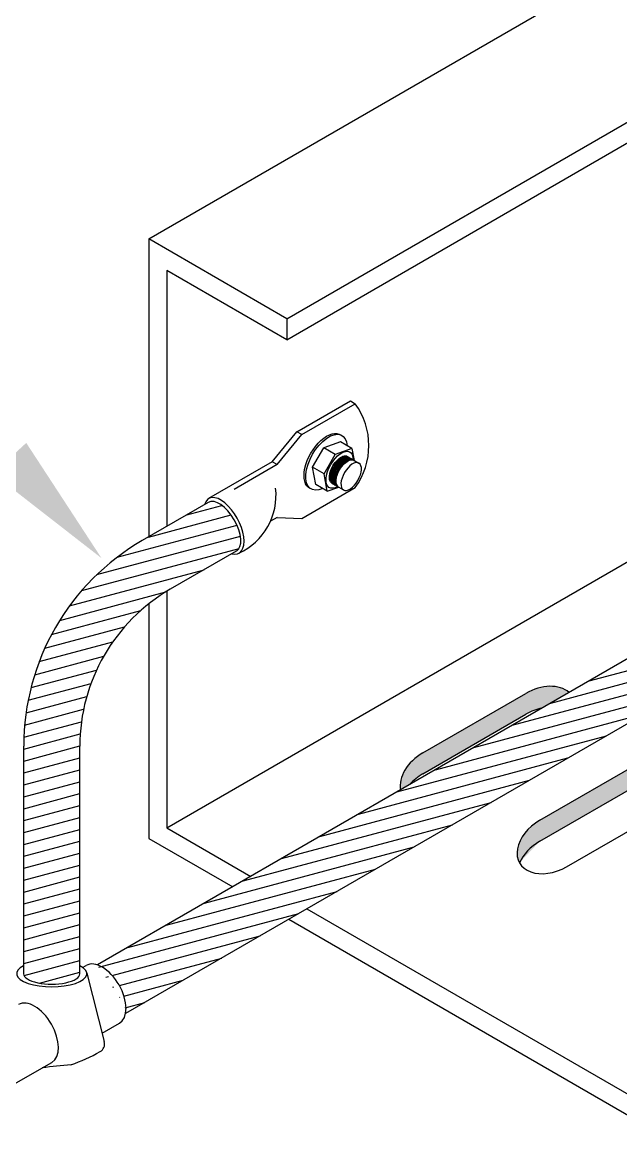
# Model space of a CAD drawing. Header units: millimetres. Extents: x 73539 to 164333, y 19300 to 40000.
# Drawn here: x 118856 to 119682, y 30140 to 31696 of the extents above; entities that cross this region are included whole.
import ezdxf

# ---------------------------------------------------------------- set-up
doc = ezdxf.new("R2010")
doc.units = ezdxf.units.MM
doc.layers.add('beam', color=1, linetype='Continuous', lineweight=25)
pattern_1 = [(15, (61424.906, -1722.277), (-4.1087523, 15.3340725), [])]

msp = doc.modelspace()

# ---------------------------------------------------------------- hatches: boundary and pattern name
h = msp.add_hatch()
h.set_pattern_fill('ANSI31', color=250, scale=5, angle=330, style=0)
h.set_pattern_definition(pattern_1)
edge = h.paths.add_edge_path()
edge.add_ellipse((127837.2, 35476.5), major_axis=(-19.4, 33.6), ratio=0.56561, start_angle=180, end_angle=360)
edge.add_line((127817.9, 35510), (118959.2, 30395.5))
edge.add_ellipse((118966.4, 30354.9), major_axis=(-23, 39.9), ratio=0.56561, start_angle=212.6369, end_angle=327.3631, ccw=False)
edge.add_line((119000.8, 30330), (127856.6, 35442.9))
h = msp.add_hatch()
h.set_pattern_fill('ANSI31', color=250, scale=5, angle=330, style=0)
h.set_pattern_definition(pattern_1)
edge = h.paths.add_edge_path()
edge.add_line((119059.8, 30914), (119150.9, 30966.6))
edge.add_ellipse((119131.6, 31000.2), major_axis=(-19.4, 33.6), ratio=0.493077, start_angle=180, end_angle=360)
edge.add_line((119112.2, 31033.7), (119021, 30981.1))
edge.add_arc((119184.8, 30697.5), 327.5, 120, 180)
edge.add_line((118857.3, 30697.5), (118857.3, 30383.5))
edge.add_ellipse((118896, 30383.5), major_axis=(-38.8, 0), ratio=0.371442, start_angle=0, end_angle=180)
edge.add_line((118934.8, 30383.5), (118934.8, 30697.5))
edge.add_arc((119184.8, 30697.5), 250, 120, 180, ccw=False)
h = msp.add_hatch(color=250)
h.dxf.hatch_style = 1
h.paths.add_polyline_path([(119573.2, 30750), (119610.5, 30771.5), (119610.3, 30771.6), (119609.3, 30772.5), (119608.1, 30773.4), (119607, 30774.2), (119605.8, 30774.9), (119604.5, 30775.6), (119603.2, 30776.3), (119601.8, 30776.9), (119600.4, 30777.4), (119599, 30777.9), (119597.5, 30778.4), (119596, 30778.8), (119594.5, 30779.1), (119592.9, 30779.4), (119591.3, 30779.6), (119589.6, 30779.8), (119588, 30779.9), (119586.3, 30780), (119584.5, 30780), (119582.8, 30780), (119581.1, 30779.9), (119579.3, 30779.8), (119577.5, 30779.6), (119575.7, 30779.3), (119573.9, 30779), (119572.1, 30778.6), (119570.3, 30778.2), (119568.5, 30777.7), (119566.7, 30777.2), (119564.9, 30776.6), (119563.1, 30776), (119561.3, 30775.3), (119559.5, 30774.6), (119557.7, 30773.8), (119556, 30773), (119554.2, 30772.2), (119552.5, 30771.3), (119550.8, 30770.3), (119408.7, 30688.3), (119407.6, 30687.6), (119406.5, 30686.9), (119405.4, 30686.2), (119404.3, 30685.5), (119403.2, 30684.8), (119402.1, 30684), (119401.1, 30683.2), (119400, 30682.4), (119399, 30681.6), (119398, 30680.8), (119397, 30680), (119396.1, 30679.1), (119395.1, 30678.3), (119394.2, 30677.4), (119393.3, 30676.5), (119392.4, 30675.6), (119391.5, 30674.7), (119390.7, 30673.8), (119389.9, 30672.9), (119389.1, 30671.9), (119388.3, 30671), (119387.5, 30670), (119386.8, 30669.1), (119386.1, 30668.1), (119385.4, 30667.1), (119384.8, 30666.1), (119384.1, 30665.1), (119383.5, 30664.1), (119383, 30663.1), (119382.4, 30662.1), (119381.9, 30661.1), (119381.4, 30660.1), (119380.9, 30659.1), (119380.5, 30658), (119380, 30657), (119379.6, 30656), (119379.3, 30655), (119379, 30654), (119378.7, 30652.9), (119378.4, 30651.9), (119378.1, 30650.9), (119377.9, 30649.9), (119377.7, 30648.9), (119377.6, 30647.9), (119377.4, 30646.9), (119377.3, 30645.9), (119377.3, 30644.9), (119377.2, 30643.9), (119377.2, 30643), (119377.3, 30642), (119377.3, 30641), (119377.4, 30640.1), (119377.5, 30639.2), (119377.6, 30638.2), (119377.8, 30637.3), (119377.8, 30637.2), (119390.1, 30644.3), (119390, 30644.1), (119390.4, 30644.6), (119390.9, 30645.1), (119391.3, 30645.6), (119391.8, 30646.1), (119392.2, 30646.5), (119392.7, 30647), (119393.1, 30647.5), (119393.6, 30648), (119394.1, 30648.4), (119394.6, 30648.9), (119395, 30649.3), (119395.5, 30649.8), (119396, 30650.2), (119396.5, 30650.7), (119397, 30651.1), (119397.6, 30651.6), (119398.1, 30652), (119398.6, 30652.4), (119399.1, 30652.9), (119399.7, 30653.3), (119400.2, 30653.7), (119400.7, 30654.1), (119401.3, 30654.5), (119401.8, 30654.9), (119402.4, 30655.3), (119402.9, 30655.7), (119403.5, 30656.1), (119404.1, 30656.5), (119404.6, 30656.9), (119405.2, 30657.2), (119405.8, 30657.6), (119406.4, 30658), (119406.9, 30658.3), (119407.5, 30658.7), (119408.1, 30659), (119408.7, 30659.4), (119550.8, 30741.4), (119552, 30742.1), (119553.1, 30742.7), (119554.3, 30743.3), (119555.5, 30743.9), (119556.6, 30744.5), (119557.8, 30745), (119559, 30745.6), (119560.3, 30746.1), (119561.5, 30746.5), (119562.7, 30747), (119563.9, 30747.4), (119565.1, 30747.9), (119566.4, 30748.2), (119567.6, 30748.6), (119568.8, 30749), (119570.1, 30749.3), (119571.3, 30749.6), (119572.5, 30749.8)])
h = msp.add_hatch(color=250)
h.dxf.hatch_style = 1
edge = h.paths.add_edge_path()
edge.add_ellipse((119730.7, 30616.2), major_axis=(-46.4, -26.8), ratio=0.689985, start_angle=179.6182, end_angle=270, ccw=False)
edge.add_ellipse((119730.7, 30645.1), major_axis=(-46.4, -26.8), ratio=0.689985, start_angle=136.9407, end_angle=270)
edge.add_line((119712.2, 30677.1), (119570.1, 30595.1))
edge.add_ellipse((119588.6, 30563.1), major_axis=(-46.4, -26.8), ratio=0.689985, start_angle=270, end_angle=359.6182)
edge.add_ellipse((119588.6, 30534.2), major_axis=(-46.4, -26.8), ratio=0.689985, start_angle=270, end_angle=316.9407, ccw=False)
edge.add_line((119570.1, 30566.2), (119712.2, 30648.3))

# ---------------------------------------------------------------- linework, layer by layer
for p, q in [((119030, 31397.3), (126539.8, 35733.1)), ((119220.7, 31287.2), (126730.6, 35623)), ((119220.7, 31258.3), (126730.6, 35594.1)), ((119055, 30584.6), (126564.8, 34920.4)), ((119220.7, 31287.2), (119030, 31397.3)), ((119030, 31397.3), (119030, 30986.3)), ((119220.7, 31258.3), (119055, 31354)), ((119055, 31354), (119055, 31000.7)), ((119220.7, 31287.2), (119220.7, 31258.3)), ((119294.7, 31117.3), (119271.8, 31109.3)), ((119310.5, 31108.1), (119294.7, 31117.3)), ((119256.3, 31082.5), (119271.8, 31109.3)), ((119287.6, 31100.1), (119271.8, 31109.3)), ((119272.1, 31073.3), (119287.6, 31100.1)), ((119310.5, 31108.1), (119287.6, 31100.1)), ((119304.3, 31097.3), (119320.3, 31088)), ((119310.5, 31108.1), (119313.7, 31091.8)), ((119272.1, 31073.3), (119256.3, 31082.5)), ((119260.8, 31058.6), (119256.3, 31082.5)), ((119276.6, 31049.4), (119272.1, 31073.3)), ((119276.6, 31049.4), (119260.8, 31058.6)), ((119276.6, 31049.4), (119292.3, 31054.9)), ((119282.9, 31060.3), (119299, 31051.1)), ((119055, 30911.1), (119055, 30584.6)), ((119030, 30893.8), (119030, 30570.2)), ((119055, 30584.6), (119170.9, 30517.7)), ((119030, 30570.2), (119145.9, 30503.3)), ((119248.4, 30472.9), (121020.2, 29450)), ((119223.4, 30458.5), (121045.2, 29406.7))]:
    msp.add_line(p, q)
at = {"color": 30}
for p, q in [((127817.9, 35510), (118959.2, 30395.5)), ((127856.6, 35442.9), (118998, 30328.4)), ((119112.2, 31033.7), (119021, 30981.1)), ((119150.9, 30966.6), (119059.8, 30914)), ((118857.3, 30383.5), (118857.3, 30697.5)), ((118934.8, 30383.5), (118934.8, 30697.5))]:
    msp.add_line(p, q, dxfattribs=at)
at = {"color": 250}
for p, q in [((119408.7, 30688.3), (119550.8, 30770.3)), ((119408.7, 30659.4), (119550.8, 30741.4)), ((119570.1, 30595.1), (119712.2, 30677.1)), ((119570.1, 30566.2), (119712.2, 30648.3)), ((119607.1, 30531), (119749.2, 30613.1))]:
    msp.add_line(p, q, dxfattribs=at)
at = {"color": 30}
for radius in [327.5, 250]:
    msp.add_arc((119184.8, 30697.5), radius, 120, 180, dxfattribs=at)
at = {"extrusion": (0, 0, -1)}
for centre, major_axis, ratio, start_param, end_param in [((119273.2, 31090.5), (-21.3, -36.9), 0.522799, 6.221203, 9.48676), ((119275.6, 31089.2), (-21.3, -36.9), 0.522799, 5.630532, 10.077432), ((119293.6, 31078.8), (-14.2, -24.6), 0.499645, 5.560451, 10.147512), ((119293.6, 31078.8), (-10.7, -18.5), 0.499645, 0, 3.141593)]:
    msp.add_ellipse(centre, major_axis=major_axis, ratio=ratio, start_param=start_param, end_param=end_param, dxfattribs=at)
at = {"color": 250, "extrusion": (0, 0, -1)}
for centre in [(119294.6, 31078.2), (119295.6, 31077.6), (119296.7, 31077), (119297.7, 31076.4), (119298.7, 31075.8), (119299.8, 31075.2), (119300.8, 31074.6), (119301.8, 31074), (119302.8, 31073.5)]:
    msp.add_ellipse(centre, major_axis=(-10.7, -18.5), ratio=0.499645, start_param=0, end_param=3.141593, dxfattribs=at)
at = {"extrusion": (0, 0, -1)}
msp.add_ellipse((119309.6, 31069.5), major_axis=(-10.7, -18.5), ratio=0.499645, dxfattribs=at)
at = {"color": 30}
for centre, major_axis, ratio, start_param, end_param in [((119131.6, 31000.2), (-19.4, 33.6), 0.493077, 3.141593, 6.283185), ((118896, 30383.5), (-38.8, 0), 0.371442, 0, 3.141593)]:
    msp.add_ellipse(centre, major_axis=major_axis, ratio=ratio, start_param=start_param, end_param=end_param, dxfattribs=at)
at = {"color": 250}
for centre, start_param, end_param in [((119569.3, 30738.3), 3.364926, 4.712389), ((119569.3, 30709.4), 4.255825, 4.712389), ((119427.2, 30656.2), 4.712389, 6.059852), ((119427.2, 30627.4), 4.712389, 5.168953), ((119588.6, 30563.1), 4.712389, 7.853982), ((119588.6, 30534.2), 4.712389, 5.531659)]:
    msp.add_ellipse(centre, major_axis=(-46.4, -26.8), ratio=0.689985, start_param=start_param, end_param=end_param, dxfattribs=at)
at = {"color": 7}
msp.add_solid([(118860.8, 31115.9), (118814.8, 31073.5), (118964.8, 30956.8)], dxfattribs=at)
at = {"layer": 'beam', "color": 212}
for p, q in [((119234.7, 31131.2), (119308.5, 31173.8)), ((119308.5, 31173.8), (119315.1, 31170)), ((119241.3, 31127.4), (119315.1, 31170)), ((119200.6, 31089.8), (119234.7, 31131.2)), ((119207.3, 31085.9), (119241.3, 31127.4)), ((119241.3, 31127.4), (119234.7, 31131.2)), ((119200.6, 31089.8), (119112.7, 31039)), ((119207.3, 31085.9), (119147.9, 31051.7)), ((119207.3, 31085.9), (119200.6, 31089.8)), ((119241.3, 31011.8), (119315.1, 31054.4)), ((119207.3, 31013), (119198.1, 31007.8)), ((119207.3, 31013), (119241.3, 31011.8)), ((118938.7, 30392), (118943.4, 30394.8)), ((118944.4, 30384.1), (118968.6, 30289.7)), ((118965.6, 30301.3), (118989.5, 30315.1)), ((118843.8, 30231), (118896, 30261.1))]:
    msp.add_line(p, q, dxfattribs=at)
for centre, radius, start, end in [((119235.9, 31112.2), 98.1, 323.9004, 36.0996), ((119117.6, 31043.8), 88.2, 294.6876, 6.3771), ((118957.6, 30286.3), 11.5, 296.6351, 17.2018), ((118835.9, 30500.7), 258, 289.6361, 299.4516), ((119000.8, 29302.3), 958.6, 94.6784, 97.0593)]:
    msp.add_arc(centre, radius, start, end, dxfattribs=at)
for centre, major_axis, ratio, start_param, end_param in [((119133.8, 31001.4), (-20.7, 37.8), 0.491205, 2.700857, 6.743678), ((118966.4, 30354.9), (-23, 39.9), 0.56561, 3.141593, 6.283185), ((118896, 30383.5), (-48.5, 0), 0.371442, 5.639684, 10.068279), ((118873, 30301), (-23, 39.9), 0.56561, 3.141593, 6.283185)]:
    msp.add_ellipse(centre, major_axis=major_axis, ratio=ratio, start_param=start_param, end_param=end_param, dxfattribs=at)

doc.saveas('drawing.dxf')
